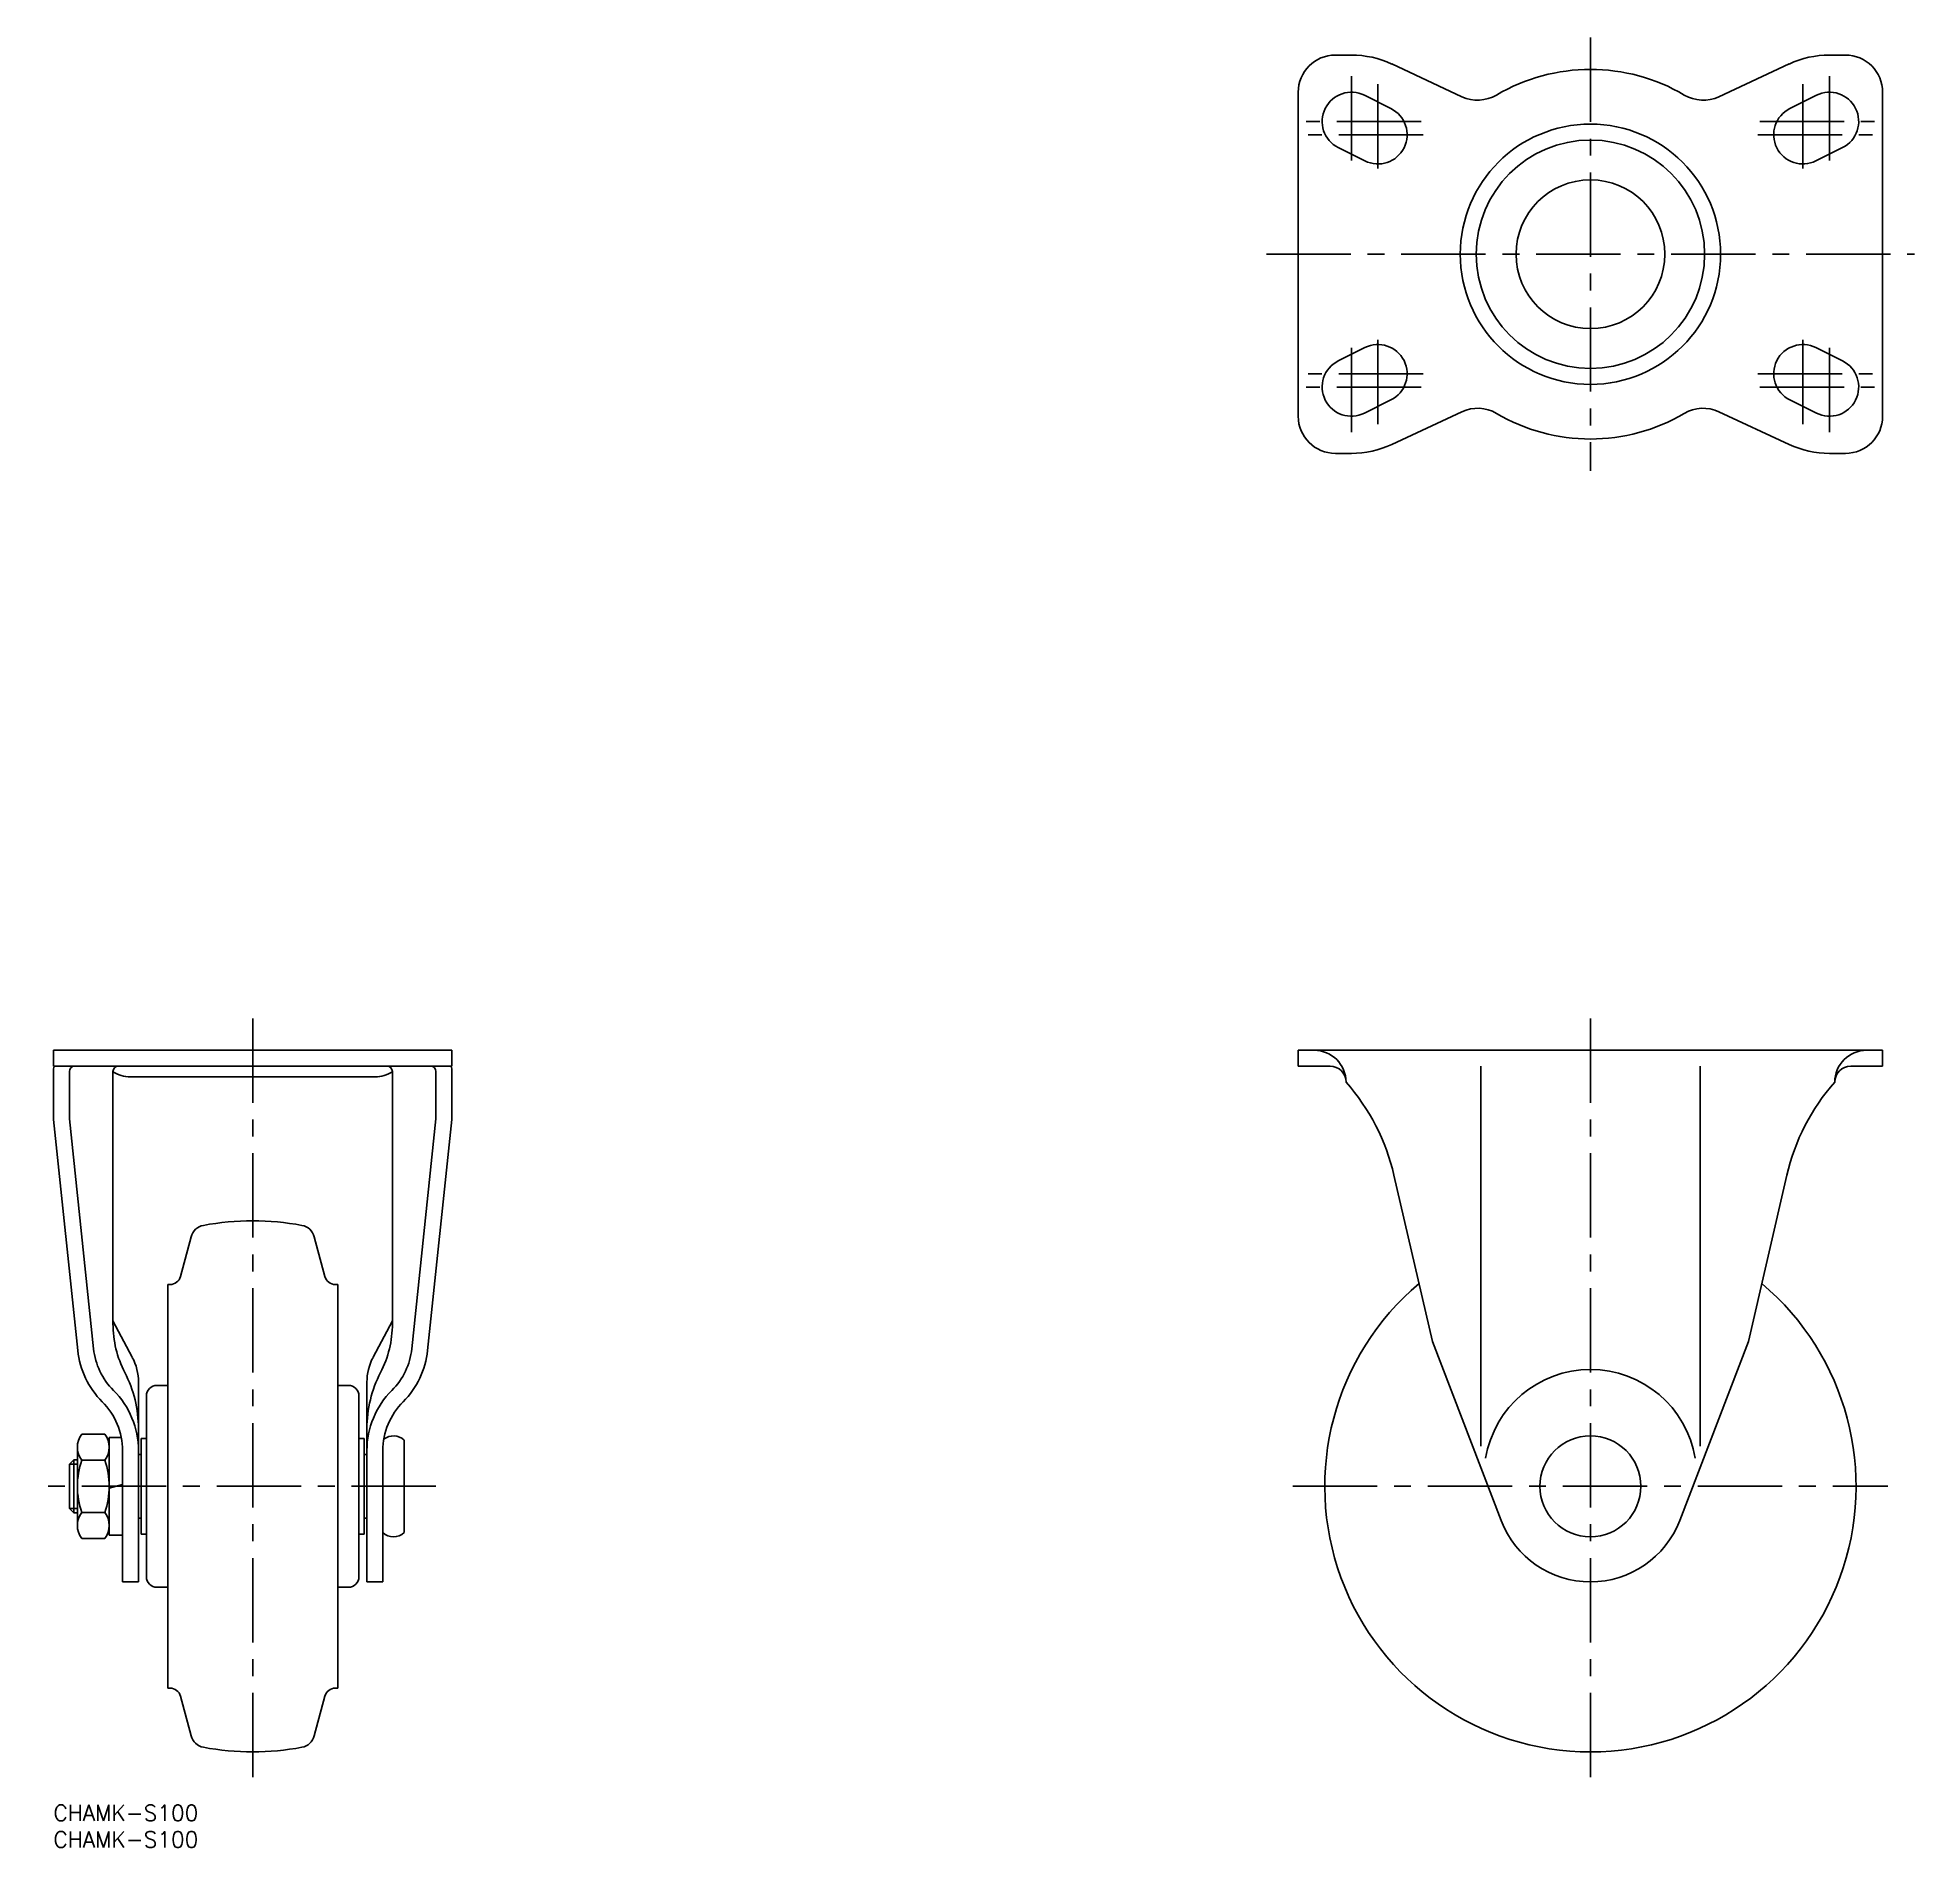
# Model space of a CAD drawing. Extents: x -3 to 350, y -8 to 333.
import ezdxf

# ---------------------------------------------------------------- set-up
doc = ezdxf.new("R2010")
doc.units = 0
doc.header["$LTSCALE"] = 0.5
doc.linetypes.add('CENTER', pattern=[50.8, 31.75, -6.35, 6.35, -6.35])
for name, color, linetype in [('MSM_CENTER', 1, 'CENTER'), ('MSM_CONTINUOUS', 7, 'CONTINUOUS'), ('MSM_NARROW', 5, 'CONTINUOUS'), ('MSM_PART_NUMBER', 7, 'CONTINUOUS')]:
    doc.layers.add(name, color=color, linetype=linetype)
doc.styles.get("Standard").update_dxf_attribs({"font": 'txt.shx', "height": 3, "bigfont": 'bigfont.shx'})

# ---------------------------------------------------------------- blocks, each defined once
blk = doc.blocks.new('*U2')
at = {"layer": 'MSM_PART_NUMBER'}
blk.add_text('CHAMK-S100', height=3, dxfattribs=at).set_placement((0, -3))
blk = doc.blocks.new('*U3')
at = {"layer": 'MSM_PART_NUMBER'}
blk.add_text('CHAMK-S100', height=3, dxfattribs=at).set_placement((0, -8))

msp = doc.modelspace()

# ---------------------------------------------------------------- linework, layer by layer
at = {"layer": 'MSM_CENTER'}
for p, q in [((289.31, 332.79), (289.31, 251.19)), ((244.31, 325.49), (244.31, 307.49)), ((334.31, 325.49), (334.31, 307.49)), ((249.31, 324), (249.31, 305.99)), ((329.31, 324), (329.31, 305.99)), ((257.43, 316.99), (235.81, 316.99)), ((257.81, 314.49), (236.18, 314.49)), ((320.81, 314.49), (342.43, 314.49)), ((321.18, 316.99), (342.81, 316.99)), ((228.31, 291.99), (350.31, 291.99)), ((244.31, 258.49), (244.31, 276.5)), ((249.31, 259.99), (249.31, 277.99)), ((329.31, 259.99), (329.31, 277.99)), ((334.31, 258.49), (334.31, 276.5)), ((257.81, 269.49), (236.18, 269.49)), ((320.81, 269.49), (342.43, 269.49)), ((257.43, 266.99), (235.81, 266.99)), ((321.18, 266.99), (342.81, 266.99)), ((37.5, 148.1), (37.5, 4)), ((289.31, 148.1), (289.31, 4)), ((72, 60), (-3, 60)), ((233.31, 60), (345.31, 60))]:
    msp.add_line(p, q, dxfattribs=at)
at = {"layer": 'MSM_CONTINUOUS'}
for p, q in [((241.31, 329.49), (244.31, 329.49)), ((337.31, 329.49), (334.3, 329.49)), ((251.92, 327.81), (265.11, 321.65)), ((326.69, 327.81), (313.5, 321.65)), ((234.31, 322.49), (234.31, 261.49)), ((246.77, 321.91), (251.77, 319.41)), ((331.85, 321.91), (326.85, 319.41)), ((344.31, 322.49), (344.31, 261.49)), ((241.85, 312.07), (246.85, 309.57)), ((336.77, 312.07), (331.77, 309.57)), ((241.85, 271.91), (246.85, 274.41)), ((336.77, 271.91), (331.77, 274.41)), ((246.77, 262.07), (251.77, 264.57)), ((251.92, 256.18), (265.11, 262.33)), ((326.69, 256.18), (313.5, 262.33)), ((331.85, 262.07), (326.85, 264.57)), ((241.31, 254.49), (244.31, 254.49)), ((337.31, 254.49), (334.3, 254.49)), ((0, 142.1), (75, 142.1)), ((0, 139.1), (0, 142.1)), ((75, 139.1), (75, 142.1)), ((234.31, 142.1), (344.31, 142.1)), ((234.31, 139.1), (234.31, 142.1)), ((344.31, 142.1), (344.31, 139.1)), ((74.87, 139.1), (0, 139.1)), ((0, 138.1), (0, 129.04)), ((3, 138.1), (3, 129.2)), ((11.2, 138.1), (11.2, 90.6)), ((63.8, 138.1), (63.8, 90.6)), ((72, 138.1), (72, 129.2)), ((75, 138.1), (75, 129.04)), ((240.31, 139.1), (234.31, 139.1)), ((268.66, 139.1), (268.66, 67.57)), ((309.96, 139.1), (309.96, 67.57)), ((338.31, 139.1), (344.31, 139.1)), ((60.5, 137.1), (14.47, 137.1)), ((0, 129.04), (4.57, 85.59)), ((3, 129.2), (7.55, 85.91)), ((72, 129.2), (67.45, 85.91)), ((75, 129.04), (70.43, 85.59)), ((259.57, 87.24), (252.33, 118.58)), ((319.04, 87.24), (326.28, 118.58)), ((23.9, 99.48), (25.9, 106.96)), ((51.1, 99.48), (49.1, 106.96)), ((21.5, 98), (21.5, 22)), ((21.5, 98), (21.97, 98)), ((53.5, 98), (53.03, 98)), ((53.5, 98), (53.5, 22)), ((11.2, 91.17), (14.84, 84.29)), ((63.8, 91.17), (60.16, 84.29)), ((259.57, 87.24), (272.5, 53.55)), ((319.04, 87.24), (306.11, 53.55)), ((16, 42), (16, 79.61)), ((19.5, 79), (21.5, 79)), ((55.5, 79), (53.5, 79)), ((59, 42), (59, 79.61)), ((17.5, 43), (17.5, 77)), ((57.5, 43), (57.5, 77)), ((4.5, 65), (4.5, 67.36)), ((5.33, 69.81), (9.67, 69.81)), ((10.5, 69.2), (10.5, 67.36)), ((10.5, 69.2), (12.76, 69.2)), ((10.5, 67.36), (10.5, 50.8)), ((17.5, 69), (16.5, 69)), ((16.5, 69), (16.5, 51)), ((57.5, 69), (58.5, 69)), ((58.5, 69), (58.5, 51)), ((66, 51.28), (66, 68.72)), ((3.81, 65), (3, 64.19)), ((3, 55.81), (3, 64.19)), ((4.5, 65), (3.81, 65)), ((3.81, 55), (3.81, 65)), ((4.5, 60), (4.5, 65)), ((5.33, 64.91), (9.67, 64.91)), ((13, 66.73), (13, 42)), ((16.5, 66), (16, 66)), ((59, 66), (58.5, 66)), ((62, 66.73), (62, 42)), ((10.5, 59.67), (13, 60.33)), ((4.5, 60), (4.5, 55)), ((3, 55.81), (3.81, 55)), ((4.5, 55), (3.81, 55)), ((4.5, 55), (4.5, 52.64)), ((5.33, 55.09), (9.67, 55.09)), ((16.5, 54), (16, 54)), ((59, 54), (58.5, 54)), ((5.33, 50.19), (9.67, 50.19)), ((10.5, 50.8), (13, 50.8)), ((17.5, 51), (16.5, 51)), ((57.5, 51), (58.5, 51)), ((13, 42), (16, 42)), ((19.5, 41), (21.5, 41)), ((55.5, 41), (53.5, 41)), ((62, 42), (59, 42)), ((21.5, 22), (21.97, 22)), ((53.5, 22), (53.03, 22)), ((23.9, 20.52), (25.9, 13.04)), ((51.1, 20.52), (49.1, 13.04))]:
    msp.add_line(p, q, dxfattribs=at)
for centre, radius in [((289.31, 291.99), 24.5), ((289.31, 291.99), 21.5), ((289.31, 291.99), 14), ((289.31, 60), 9.5)]:
    msp.add_circle(centre, radius, dxfattribs=at)
for centre, radius, start, end in [((241.31, 322.49), 7, 90, 180), ((244.31, 311.49), 18, 65, 90), ((334.3, 311.49), 18, 90, 115), ((337.31, 322.49), 7, 0, 90), ((289.31, 291.99), 34.8, 59.4724, 120.5276), ((244.31, 316.99), 5.5, 63.4349, 243.4349), ((268.07, 328), 7, 245, 300.5276), ((310.54, 328), 7, 239.4724, 295), ((334.31, 316.99), 5.5, 296.5651, 116.5651), ((249.31, 314.49), 5.5, 243.4349, 63.4349), ((329.31, 314.49), 5.5, 116.5651, 296.5651), ((249.31, 269.49), 5.5, 296.5651, 116.5651), ((329.31, 269.49), 5.5, 63.4349, 243.4349), ((244.31, 266.99), 5.5, 116.5651, 296.5651), ((334.31, 266.99), 5.5, 243.4349, 63.4349), ((241.31, 261.49), 7, 180, 270), ((268.07, 255.99), 7, 59.4724, 115), ((289.31, 291.99), 34.8, 239.4724, 300.5276), ((310.54, 255.99), 7, 65, 120.5276), ((337.31, 261.49), 7, 270, 0), ((244.31, 272.49), 18, 270, 295), ((334.3, 272.49), 18, 245, 270), ((237.31, 136.1), 6, 0, 90), ((341.31, 136.1), 6, 90, 180), ((4, 138.1), 4, 165.5225, 180), ((4, 138.1), 1, 90, 180), ((12.2, 138.1), 1, 90, 180), ((14.47, 143.1), 6, 236.951, 270), ((60.53, 143.1), 6, 270, 303.049), ((62.8, 138.1), 1, 0, 90), ((71, 138.1), 1, 0, 90), ((71, 138.1), 4, 0, 14.4775), ((240.31, 136.1), 3, 0, 90), ((338.31, 136.1), 3, 90, 180), ((213.36, 109.58), 40, 13, 41.5252), ((365.25, 109.58), 40, 138.4748, 167), ((37.5, 60), 50, 79.3323, 100.6677), ((28.8, 106.19), 3, 100.6677, 165), ((46.2, 106.19), 3, 15, 79.3323), ((21.97, 100), 2, 270, 345), ((53.03, 100), 2, 195, 270), ((289.31, 60), 50, 130.1892, 49.8108), ((31.2, 90.6), 20, 180, 207.3306), ((43.8, 90.6), 20, 332.6694, 0), ((20.48, 87.26), 16, 186, 225.0749), ((20.48, 87.26), 13, 186, 225.0749), ((54.52, 87.26), 13, 314.9251, 354), ((54.52, 87.26), 16, 314.9251, 354), ((-7, 70.86), 23, 0, 27.3306), ((6, 79.61), 10, 0, 27.8765), ((69, 79.61), 10, 152.1235, 180), ((82, 70.86), 23, 152.6694, 180), ((289.31, 62), 20, 9.457, 170.543), ((0, 66.73), 16, 0, 45.0749), ((19.5, 77), 2, 90, 180), ((55.5, 77), 2, 0, 90), ((75, 66.73), 16, 134.9251, 180), ((0, 66.73), 13, 0, 45.0749), ((75, 66.73), 13, 134.9251, 180), ((8.56, 67.36), 4.06, 142.8118, 217.1882), ((6.44, 67.36), 4.06, 322.8118, 37.1882), ((64, 66.55), 2.95, 47.3884, 128.1006), ((19.5, 60), 15, 160.9032, 180), ((-4.5, 60), 15, 0, 19.0968), ((19.5, 60), 15, 180, 199.0968), ((-4.5, 60), 15, 340.9032, 0), ((8.56, 52.64), 4.06, 142.8118, 217.1882), ((6.44, 52.64), 4.06, 322.8118, 37.1882), ((289.31, 60), 18, 201, 339), ((64, 53.45), 2.95, 227.3884, 312.6116), ((19.5, 43), 2, 180, 270), ((55.5, 43), 2, 270, 0), ((21.97, 20), 2, 15, 90), ((53.03, 20), 2, 90, 165), ((28.8, 13.81), 3, 195, 259.3323), ((37.5, 60), 50, 259.3323, 280.6677), ((46.2, 13.81), 3, 280.6677, 345)]:
    msp.add_arc(centre, radius, start, end, dxfattribs=at)
at = {"layer": 'MSM_NARROW'}
for p, q in [((4.5, 64.19), (3, 64.19)), ((4.5, 55.81), (3, 55.81))]:
    msp.add_line(p, q, dxfattribs=at)

# ---------------------------------------------------------------- block references
at = {"layer": 'MSM_CONTINUOUS'}
for name in ['*U2', '*U3']:
    msp.add_blockref(name, (0, 0), dxfattribs=at)

doc.saveas('drawing.dxf')
